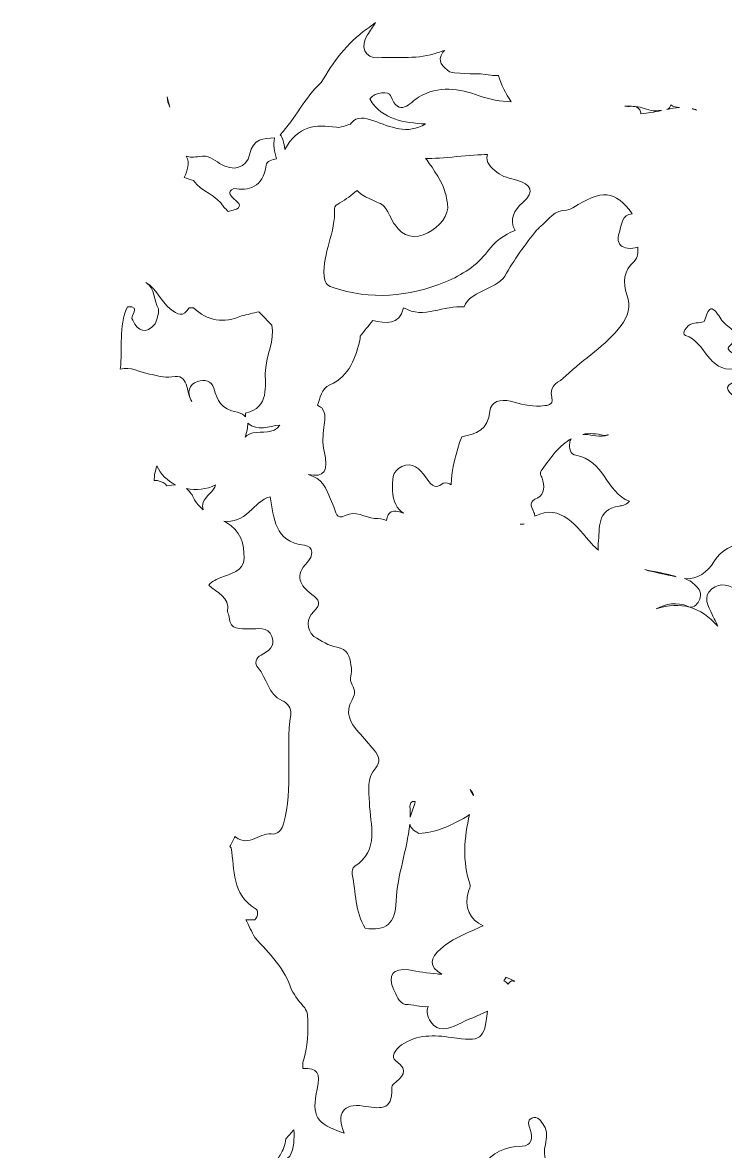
# Model space of a CAD drawing. Extents: x 0 to 4432, y -1000 to 0.
# Drawn here: x 2788.2 to 3011.6, y -781 to -422.2 of the extents above; entities that cross this region are included whole.
import ezdxf

# ---------------------------------------------------------------- set-up
doc = ezdxf.new("R2010")
doc.units = 0
doc.header["$MEASUREMENT"] = 0
doc.layers.add('Layer 1', color=7, linetype='Continuous')

msp = doc.modelspace()

# ---------------------------------------------------------------- linework, layer by layer
at = {"layer": 'Layer 1', "lineweight": 0}
for points, knots in [([(2900.43, -422.25), (2899.57, -423.55), (2898.75, -424.88), (2897.87, -426.16), (2895.38, -429.77), (2897.08, -433.67), (2901.19, -433.44), (2907.55, -433.08), (2914.06, -434.04), (2920.27, -431.8), (2920.97, -431.55), (2921.68, -431.29), (2922.39, -431.08), (2922.2, -431.24), (2922, -431.4), (2921.83, -431.61), (2919.79, -434.61), (2921.76, -436.27), (2923.95, -437.85), (2928.24, -438.98), (2932.71, -438.06), (2937.03, -438.97), (2937.82, -439.12), (2938.65, -439.11), (2939.5, -439.04), (2940.43, -442.01), (2941.73, -444.82), (2943.54, -447.4), (2940.09, -447.4), (2936.77, -446.69), (2933.39, -445.51), (2927.02, -443.29), (2920.52, -442.07), (2914.03, -445.99), (2911.39, -447.59), (2907.96, -452.76), (2905.18, -445.39), (2904.68, -444.07), (2900.5, -444.13), (2898.57, -446.52), (2902.69, -453.34), (2909.44, -454.01), (2916.28, -454.47), (2916.28, -454.47), (2916.28, -454.47), (2916.28, -454.47), (2916.28, -454.47), (2916.28, -454.47), (2916.28, -454.47), (2910.59, -458.02), (2905.08, -455.31), (2899.84, -453.49), (2896.89, -452.47), (2894.74, -451.8), (2892.54, -454.33), (2892.52, -454.4), (2892.51, -454.46), (2892.5, -454.53), (2890.98, -454.91), (2889.39, -455.72), (2887.96, -455.51), (2881.51, -454.55), (2875.65, -454.92), (2871.64, -462.57), (2871.19, -460.31), (2871.04, -458.73), (2870.13, -457.89), (2874.93, -452.75), (2877.88, -446.13), (2883.11, -441.33), (2887, -434.81), (2891.2, -428.77), (2897.72, -424.24), (2898.62, -423.62), (2899.53, -422.95), (2900.43, -422.25)], [0, 0, 0, 0, 1, 1, 1, 2, 2, 2, 3, 3, 3, 4, 4, 4, 5, 5, 5, 6, 6, 6, 7, 7, 7, 8, 8, 8, 9, 9, 9, 10, 10, 10, 11, 11, 11, 12, 12, 12, 13, 13, 13, 14, 14, 14, 15, 15, 15, 16, 16, 16, 17, 17, 17, 18, 18, 18, 19, 19, 19, 20, 20, 20, 21, 21, 21, 22, 22, 22, 23, 23, 23, 24, 24, 24, 25, 25, 25, 25]), ([(2834.16, -445.9), (2834.49, -446.96), (2834.79, -448.02), (2835.05, -449.09), (2834.55, -448.04), (2834.25, -446.97), (2834.16, -445.9)], [0, 0, 0, 0, 1, 1, 1, 2, 2, 2, 2]), ([(2979.94, -448.86), (2979.82, -448.85), (2979.72, -448.84), (2979.62, -448.84), (2981.01, -448.85), (2982.41, -448.76), (2983.79, -448.98), (2985.71, -449.28), (2987.39, -450.39), (2989.51, -450.27), (2990.13, -450.24), (2990.75, -450.22), (2991.34, -450.17), (2990.16, -450.42), (2989, -450.68), (2987.87, -450.86), (2987.09, -450.99), (2985.94, -451.03), (2984.75, -451.22), (2984.78, -450.84), (2984.68, -450.43), (2984.39, -450), (2983.29, -448.36), (2981.49, -449.01), (2979.94, -448.86)], [0, 0, 0, 0, 1, 1, 1, 2, 2, 2, 3, 3, 3, 4, 4, 4, 5, 5, 5, 6, 6, 6, 7, 7, 7, 8, 8, 8, 8]), ([(2994.28, -448.44), (2995.15, -448.95), (2996.09, -449.17), (2997.06, -449.27), (2995.71, -449.34), (2994.37, -449.56), (2993.04, -449.83), (2993.65, -449.58), (2994.1, -449.16), (2994.28, -448.44)], [0, 0, 0, 0, 1, 1, 1, 2, 2, 2, 3, 3, 3, 3]), ([(3002.46, -450.07), (3001.98, -449.88), (3001.5, -449.74), (3001.01, -449.62), (3001.51, -449.72), (3002, -449.86), (3002.46, -450.07)], [0, 0, 0, 0, 1, 1, 1, 2, 2, 2, 2]), ([(2840.19, -464.72), (2841.33, -465.08), (2842.74, -465.13), (2844.48, -464.78), (2847.13, -464.26), (2848.98, -465.82), (2850.85, -467), (2855.26, -469.78), (2859.43, -468.48), (2860.39, -464.25), (2861.6, -458.9), (2864.87, -459.12), (2868.35, -458.92), (2867.73, -461.11), (2868.37, -463.31), (2868.92, -465.52), (2868.92, -465.52), (2868.92, -465.52), (2868.92, -465.52), (2867.58, -465.87), (2865.81, -466.23), (2865.63, -467.61), (2864.7, -474.79), (2859.92, -475.79), (2855.4, -474.93), (2850.15, -477.35), (2863.01, -480.42), (2853.62, -482.25), (2853.62, -482.25), (2853.62, -482.25), (2853.62, -482.25), (2853.62, -482.25), (2853.62, -482.25), (2853.62, -482.25), (2853.14, -481.82), (2852.66, -481.39), (2852.17, -480.95), (2850.03, -476.93), (2845.02, -476.15), (2842.57, -472.47), (2841.59, -472.15), (2840.61, -471.82), (2839.63, -471.5), (2840.52, -469.2), (2841.6, -466.9), (2840.19, -464.72)], [0, 0, 0, 0, 1, 1, 1, 2, 2, 2, 3, 3, 3, 4, 4, 4, 5, 5, 5, 6, 6, 6, 7, 7, 7, 8, 8, 8, 9, 9, 9, 10, 10, 10, 11, 11, 11, 12, 12, 12, 13, 13, 13, 14, 14, 14, 15, 15, 15, 15]), ([(2944.75, -488.37), (2941.26, -489.7), (2938.37, -491.81), (2936, -494.99), (2932.63, -499.5), (2927.94, -502.5), (2922.71, -504.63), (2910.89, -509.43), (2898.92, -510.56), (2886.66, -506.35), (2884.81, -505.72), (2884.21, -504.77), (2884.07, -502.89), (2883.51, -495.47), (2887.82, -488.81), (2887.36, -481.42), (2887.3, -480.39), (2888.24, -480.08), (2889.08, -479.58), (2891.02, -478.43), (2892.8, -477.04), (2894.53, -475.6), (2895.95, -477.53), (2900.67, -478.98), (2902.76, -480.3), (2904.06, -481.12), (2905.7, -485.71), (2906.66, -486.58), (2908.98, -490.27), (2913.02, -491.26), (2917.04, -489.09), (2920.59, -487.17), (2924.01, -483.52), (2923.32, -479.79), (2922.66, -476.18), (2923.18, -478.37), (2921.93, -474.32), (2921.49, -472.89), (2917.23, -466.29), (2916.32, -465.47), (2920.97, -465.56), (2931.39, -464.17), (2936.04, -464.21), (2935.14, -466.73), (2937.14, -468.25), (2939, -469.82), (2940.84, -471.38), (2943.17, -471.65), (2945.34, -472.34), (2949.74, -473.73), (2951.27, -475.8), (2947.2, -479.42), (2944.44, -481.87), (2942.91, -484.7), (2944.75, -488.37)], [0, 0, 0, 0, 1, 1, 1, 2, 2, 2, 3, 3, 3, 4, 4, 4, 5, 5, 5, 6, 6, 6, 7, 7, 7, 8, 8, 8, 9, 9, 9, 10, 10, 10, 11, 11, 11, 12, 12, 12, 13, 13, 13, 14, 14, 14, 15, 15, 15, 16, 16, 16, 17, 17, 17, 18, 18, 18, 18]), ([(2980.33, -508.83), (2981.62, -512.41), (2980.71, -515.64), (2978.48, -518.57), (2973.63, -524.96), (2966.61, -529.03), (2960.94, -534.57), (2958.71, -536.75), (2955.49, -537.16), (2956.47, -541.41), (2957.13, -544.29), (2954.54, -543.87), (2952.82, -544.13), (2949.56, -544.3), (2946.45, -543.41), (2943.34, -542.62), (2940.19, -541.83), (2937.03, -542.63), (2936.79, -545.71), (2936.32, -551.74), (2932.44, -552.98), (2927.81, -553.88), (2925.95, -558.85), (2924.75, -563.95), (2924.42, -569.21), (2923.79, -568.7), (2923, -568.43), (2921.91, -568.66), (2918.8, -571.18), (2917.84, -568.6), (2916.29, -566.58), (2914.48, -564.21), (2912.28, -561.71), (2908.78, -563.33), (2905.51, -564.85), (2905.76, -567.73), (2905.86, -570.94), (2905.97, -574.55), (2907.26, -576.82), (2909.3, -578.15), (2905.69, -576.95), (2904.31, -577.5), (2903.89, -580.52), (2902.75, -579.89), (2901.43, -579.89), (2900.11, -579.85), (2896.99, -579.56), (2894.17, -577.18), (2890.73, -578.96), (2888, -580.37), (2887.78, -577.7), (2887.15, -576.14), (2884.22, -568.94), (2883.59, -567.39), (2879.04, -565.9), (2884.15, -566.99), (2885.64, -564.71), (2884.06, -558.48), (2883.41, -555.9), (2883.8, -553.44), (2883.95, -550.92), (2884.26, -548.79), (2884.86, -546.62), (2883.34, -544.66), (2882.85, -544.34), (2882.39, -544.09), (2881.94, -543.88), (2882.94, -541.56), (2882.95, -538.71), (2885.93, -537.39), (2892.26, -534.59), (2894.05, -528.64), (2895.58, -522.61), (2895.57, -522.38), (2895.56, -522.16), (2895.56, -521.93), (2896.88, -520.26), (2898.21, -518.59), (2899.53, -516.92), (2899.53, -516.92), (2899.53, -516.92), (2899.53, -516.92), (2899.53, -516.92), (2899.53, -516.92), (2899.53, -516.92), (2903.71, -517.79), (2907.88, -518.63), (2909.35, -512.92), (2909.36, -512.91), (2909.36, -512.9), (2909.36, -512.89), (2909.36, -512.89), (2909.36, -512.89), (2909.36, -512.89), (2909.36, -512.89), (2909.36, -512.89), (2909.36, -512.89), (2909.36, -512.89), (2909.34, -512.86), (2909.34, -512.86), (2909.34, -512.86), (2909.34, -512.86), (2909.34, -512.86), (2915.81, -516.74), (2922.18, -511.84), (2928.62, -512.63), (2929.5, -509.91), (2931.89, -508.95), (2934.12, -507.71), (2936.73, -506.25), (2940.22, -505.12), (2941.52, -502.83), (2944.5, -497.59), (2947.94, -492.74), (2951.7, -488.16), (2952.08, -487.77), (2952.46, -487.4), (2952.86, -487.06), (2955.4, -484.93), (2957.3, -481.69), (2961.26, -481.83), (2961.91, -481.63), (2962.56, -481.43), (2963.18, -481.14), (2972.52, -475.16), (2976.39, -475.46), (2982.04, -483.04), (2978.65, -483.24), (2978.67, -486.37), (2977.92, -488.83), (2977.38, -490.32), (2977.18, -491.77), (2978.37, -493.07), (2978.99, -493.56), (2979.68, -493.85), (2980.46, -493.94), (2981.65, -494.1), (2982.76, -494.01), (2983.75, -493.58), (2983.77, -495.19), (2984.02, -496.87), (2982.49, -498.25), (2979.35, -501.08), (2978.9, -504.84), (2980.33, -508.83)], [0, 0, 0, 0, 1, 1, 1, 2, 2, 2, 3, 3, 3, 4, 4, 4, 5, 5, 5, 6, 6, 6, 7, 7, 7, 8, 8, 8, 9, 9, 9, 10, 10, 10, 11, 11, 11, 12, 12, 12, 13, 13, 13, 14, 14, 14, 15, 15, 15, 16, 16, 16, 17, 17, 17, 18, 18, 18, 19, 19, 19, 20, 20, 20, 21, 21, 21, 22, 22, 22, 23, 23, 23, 24, 24, 24, 25, 25, 25, 26, 26, 26, 27, 27, 27, 28, 28, 28, 29, 29, 29, 30, 30, 30, 31, 31, 31, 32, 32, 32, 33, 33, 33, 34, 34, 34, 35, 35, 35, 36, 36, 36, 37, 37, 37, 38, 38, 38, 39, 39, 39, 40, 40, 40, 41, 41, 41, 42, 42, 42, 43, 43, 43, 44, 44, 44, 45, 45, 45, 46, 46, 46, 47, 47, 47, 48, 48, 48, 48]), ([(2835.72, -534.8), (2832.97, -535.3), (2830.96, -534.32), (2828.58, -533.95), (2825.51, -533.48), (2822.51, -531.46), (2819.28, -532.39), (2820.09, -525.79), (2818.67, -518.92), (2821.57, -512.57), (2821.57, -512.57), (2821.57, -512.57), (2821.58, -512.57), (2826.43, -512.32), (2821.75, -515.78), (2823.24, -516.83), (2825.06, -520.51), (2827.36, -521.36), (2830.36, -518.04), (2830.93, -516.47), (2831.55, -514.92), (2831.47, -513.21), (2829.71, -510.6), (2830.58, -506.78), (2827.44, -504.86), (2830.89, -506.82), (2832.15, -510.75), (2835.12, -513.21), (2837.45, -515.13), (2839.32, -516.08), (2841.18, -512.87), (2841.18, -512.87), (2841.84, -512.87), (2841.84, -512.87), (2841.84, -512.87), (2842.51, -512.87), (2842.51, -512.87), (2847.03, -517.17), (2852.15, -517.96), (2857.83, -515.5), (2859.66, -515.05), (2861.49, -514.59), (2863.33, -514.14), (2863.33, -514.14), (2863.33, -514.14), (2863.33, -514.14), (2864.7, -515.56), (2866.08, -516.98), (2867.46, -518.4), (2867.46, -518.4), (2867.46, -518.4), (2867.46, -518.4), (2868.46, -523.41), (2865.68, -527.88), (2865.41, -532.82), (2865.14, -537.66), (2866.92, -544.54), (2859.13, -546.39), (2859.03, -546.41), (2859.06, -546.95), (2859.1, -547.57), (2858.59, -546.9), (2857.77, -546.39), (2856.5, -546.12), (2851.07, -544.99), (2850.26, -542.43), (2849.05, -538.45), (2848.37, -536.23), (2846.06, -535.51), (2843.85, -536.32), (2840.94, -537.39), (2840.38, -539.54), (2842.06, -542.73), (2839.93, -539.58), (2841.36, -533.77), (2835.72, -534.8)], [0, 0, 0, 0, 1, 1, 1, 2, 2, 2, 3, 3, 3, 4, 4, 4, 5, 5, 5, 6, 6, 6, 7, 7, 7, 8, 8, 8, 9, 9, 9, 10, 10, 10, 11, 11, 11, 12, 12, 12, 13, 13, 13, 14, 14, 14, 15, 15, 15, 16, 16, 16, 17, 17, 17, 18, 18, 18, 19, 19, 19, 20, 20, 20, 21, 21, 21, 22, 22, 22, 23, 23, 23, 24, 24, 24, 25, 25, 25, 25]), ([(3048.11, -631.25), (3044.64, -628.6), (3040.88, -626.35), (3036.42, -625.87), (3036.5, -625.58), (3036.52, -625.27), (3036.46, -624.94), (3036.27, -624.51), (3036.08, -624.03), (3035.7, -623.81), (3032.24, -621.87), (3027.86, -620.73), (3031.86, -615.05), (3033.47, -612.76), (3031.16, -610.08), (3028.55, -609.22), (3023.89, -607.68), (3019.95, -604.91), (3015.69, -602.67), (3013.1, -601.3), (3010.09, -599.89), (3007.31, -602.26), (3004.24, -604.88), (3006.26, -607.68), (3007.4, -610.4), (3007.93, -611.67), (3008.76, -612.79), (3009.17, -614.12), (3003.78, -607.92), (2997.37, -606.05), (2989.66, -608.58), (2992.73, -607.06), (2995.96, -606.2), (2999.84, -607.87), (3001.18, -608.45), (3002.51, -607.44), (3003.21, -606.14), (3004.03, -604.58), (3003.83, -602.97), (3002.68, -601.68), (3001.56, -600.42), (3000.21, -599.49), (2998.62, -598.99), (3002.73, -599.36), (3006.02, -596.82), (3007.96, -593.66), (3010.47, -589.57), (3013.78, -588.55), (3017.61, -587.13), (3019.94, -586.27), (3022.06, -586.42), (3024.33, -586.5), (3026.69, -586.59), (3028.4, -585.52), (3028.94, -583.19), (3029.19, -582.1), (3029.07, -581.21), (3028.66, -580.5), (3029.91, -581.21), (3031.14, -581.98), (3032.31, -582.87), (3034.66, -584.66), (3038.2, -585.52), (3041.43, -583.72), (3042.51, -581.66), (3044.57, -581.27), (3046.54, -580.61), (3049.06, -579.78), (3050.16, -577.74), (3047.84, -576.06), (3043.7, -573.06), (3040.62, -567.97), (3034.48, -568.43), (3033.46, -570.46), (3032.27, -571.19), (3030.97, -571.21), (3032.22, -571.13), (3033.43, -570.39), (3034.47, -568.43), (3033.64, -566.2), (3033.38, -563.75), (3031.18, -561.99), (3034.45, -560.91), (3036.89, -561.86), (3039.36, -561.98), (3043.9, -562.2), (3045.41, -566.65), (3048.87, -567.87), (3057.96, -571.07), (3066.58, -567.52), (3075.38, -565.7), (3070.36, -564.27), (3065.35, -563.6), (3061.1, -560.56), (3060.02, -559.8), (3058.04, -559.73), (3058.21, -558.04), (3058.41, -555.92), (3060.49, -556.18), (3062.02, -555.9), (3065.12, -555.32), (3068.43, -555.44), (3071.89, -552.63), (3066.75, -551.96), (3064.81, -546.43), (3060.26, -546.54), (3049.87, -546.78), (3039.68, -544.53), (3029.34, -544.7), (3023.99, -544.79), (3018.67, -545.3), (3014.33, -541.11), (3012.25, -539.12), (3010.9, -537.53), (3014.96, -536.49), (3016.41, -536.11), (3018.75, -536.39), (3018.46, -534.13), (3018.2, -532.15), (3015.85, -532.09), (3014.43, -532.29), (3006.09, -533.48), (3005.38, -523.59), (2998.95, -521.7), (2997.49, -521.27), (2999.16, -518.48), (3001.22, -517.91), (3002.52, -517.55), (3004.89, -517.61), (3005.03, -517.06), (3006.74, -510.02), (3008.74, -514.44), (3010.5, -516.89), (3012.28, -519.36), (3017.8, -520.91), (3012.66, -525.37), (3011.92, -526), (3013.6, -527.24), (3014.61, -527.77), (3018.05, -529.58), (3021.78, -530.19), (3025.33, -528.64), (3027.82, -527.55), (3029.67, -527.82), (3031.27, -529.02), (3031.22, -529.97), (3031.17, -530.91), (3031.33, -531.86), (3033.7, -534.92), (3036.71, -536.93), (3040.62, -537.47), (3041.78, -537.54), (3043.36, -538.23), (3044.01, -537.71), (3050.68, -532.34), (3057.92, -535.65), (3065.01, -535.96), (3068.21, -536.1), (3071.44, -535.89), (3074.68, -536.05), (3079.29, -536.28), (3081.8, -538.31), (3081.82, -543.05), (3086.24, -547.45), (3090.99, -551.36), (3097.69, -553.51), (3093.44, -554.7), (3089.96, -555.06), (3086.6, -555.86), (3083.23, -556.67), (3080.79, -558.99), (3080.63, -562.65), (3080.49, -565.78), (3082.43, -567.61), (3085.46, -568.56), (3091.33, -570.39), (3097.02, -572.82), (3103.04, -574.1), (3101.88, -573.96), (3100.73, -573.94), (3099.62, -574.32), (3095.94, -575.54), (3092.29, -574.94), (3088.7, -575.52), (3085.65, -576.01), (3081.67, -576.22), (3081.4, -580.53), (3081.06, -586), (3091.27, -586.9), (3087.66, -594.26), (3087.24, -595.11), (3089.41, -596.12), (3090.72, -596.64), (3091.58, -596.98), (3090.52, -596.54), (3091.39, -596.84), (3095.48, -598.21), (3097.78, -600.75), (3098.32, -604.48), (3095.76, -603.25), (3092.94, -602.82), (3090.21, -602.12), (3086.38, -601.14), (3083.6, -602.62), (3082.66, -606.24), (3081.69, -610.03), (3078.92, -613.52), (3081.58, -618.1), (3083.08, -620.69), (3082.69, -625.58), (3079.02, -626.15), (3074.12, -626.92), (3072.2, -629.87), (3069.7, -633.25), (3066.82, -637.14), (3062.43, -638.03), (3057.82, -636.48), (3054.31, -635.29), (3051.11, -633.53), (3048.11, -631.25)], [0, 0, 0, 0, 1, 1, 1, 2, 2, 2, 3, 3, 3, 4, 4, 4, 5, 5, 5, 6, 6, 6, 7, 7, 7, 8, 8, 8, 9, 9, 9, 10, 10, 10, 11, 11, 11, 12, 12, 12, 13, 13, 13, 14, 14, 14, 15, 15, 15, 16, 16, 16, 17, 17, 17, 18, 18, 18, 19, 19, 19, 20, 20, 20, 21, 21, 21, 22, 22, 22, 23, 23, 23, 24, 24, 24, 25, 25, 25, 26, 26, 26, 27, 27, 27, 28, 28, 28, 29, 29, 29, 30, 30, 30, 31, 31, 31, 32, 32, 32, 33, 33, 33, 34, 34, 34, 35, 35, 35, 36, 36, 36, 37, 37, 37, 38, 38, 38, 39, 39, 39, 40, 40, 40, 41, 41, 41, 42, 42, 42, 43, 43, 43, 44, 44, 44, 45, 45, 45, 46, 46, 46, 47, 47, 47, 48, 48, 48, 49, 49, 49, 50, 50, 50, 51, 51, 51, 52, 52, 52, 53, 53, 53, 54, 54, 54, 55, 55, 55, 56, 56, 56, 57, 57, 57, 58, 58, 58, 59, 59, 59, 60, 60, 60, 61, 61, 61, 62, 62, 62, 63, 63, 63, 64, 64, 64, 65, 65, 65, 66, 66, 66, 67, 67, 67, 68, 68, 68, 69, 69, 69, 70, 70, 70, 71, 71, 71, 72, 72, 72, 73, 73, 73, 73]), ([(2869.95, -550.19), (2867.94, -553.13), (2864.44, -552.2), (2861.45, -552.6), (2860.46, -552.81), (2859.69, -553.35), (2858.98, -553.97), (2859.48, -552.44), (2859.87, -550.89), (2859.79, -549.56), (2862.92, -552.32), (2866.52, -550.44), (2869.95, -550.19)], [0, 0, 0, 0, 1, 1, 1, 2, 2, 2, 3, 3, 3, 4, 4, 4, 4]), ([(2971.32, -589.94), (2970.56, -589.32), (2969.81, -588.62), (2969.09, -587.82), (2964.68, -582.98), (2959.37, -574.71), (2951.09, -579.17), (2951.06, -578.82), (2950.97, -578.43), (2950.77, -577.98), (2949.62, -575.33), (2949.18, -574.7), (2952.01, -573.27), (2954.19, -572.17), (2954.21, -569.41), (2953.37, -567.02), (2953.05, -566.11), (2952.34, -565.69), (2953.38, -564.26), (2956.18, -560.39), (2958.94, -556.59), (2962.63, -554.51), (2962.4, -554.85), (2962.23, -555.26), (2962.13, -555.79), (2961.8, -557.56), (2962.42, -559.53), (2964.08, -559.78), (2973.12, -561.17), (2973.58, -571.54), (2981.16, -574.41), (2979.72, -575.76), (2978.75, -575.8), (2977.86, -575.93), (2970.45, -576.97), (2971.83, -583.09), (2971.23, -587.8), (2971.12, -588.65), (2971.16, -589.35), (2971.32, -589.94)], [0, 0, 0, 0, 1, 1, 1, 2, 2, 2, 3, 3, 3, 4, 4, 4, 5, 5, 5, 6, 6, 6, 7, 7, 7, 8, 8, 8, 9, 9, 9, 10, 10, 10, 11, 11, 11, 12, 12, 12, 13, 13, 13, 13]), ([(2966.31, -553.14), (2968.3, -552.74), (2970.53, -552.81), (2973.12, -553.51), (2973.73, -553.67), (2973.96, -553.09), (2974.46, -553.25), (2971.72, -554.51), (2969.05, -553.05), (2966.35, -553.14), (2966.34, -553.14), (2966.32, -553.14), (2966.31, -553.14)], [0, 0, 0, 0, 1, 1, 1, 2, 2, 2, 3, 3, 3, 4, 4, 4, 4]), ([(2836.86, -569.17), (2836, -569.14), (2835.08, -569.26), (2834.11, -569.54), (2833.62, -568.51), (2832.29, -568.24), (2831.12, -567.83), (2830.76, -567.81), (2830.39, -567.81), (2830.02, -567.83), (2830.11, -566.21), (2830.42, -564.66), (2830.87, -563.15), (2832.14, -565.85), (2834.3, -567.89), (2836.86, -569.17)], [0, 0, 0, 0, 1, 1, 1, 2, 2, 2, 3, 3, 3, 4, 4, 4, 5, 5, 5, 5]), ([(2845.67, -577.07), (2844.43, -576.11), (2843.35, -574.92), (2842.6, -573.32), (2841.98, -572.01), (2841.19, -571.04), (2840.29, -570.35), (2843.39, -571.02), (2846.71, -570.68), (2849.58, -569.14), (2849.31, -570.12), (2848.72, -571.02), (2847.74, -571.97), (2845.65, -573.99), (2844.99, -575.64), (2845.67, -577.07)], [0, 0, 0, 0, 1, 1, 1, 2, 2, 2, 3, 3, 3, 4, 4, 4, 5, 5, 5, 5]), ([(2906.85, -752.24), (2911.52, -755.59), (2908.65, -757.43), (2906.13, -759.67), (2905.8, -759.96), (2905.57, -760.49), (2905.59, -760.92), (2906.03, -768.46), (2901.38, -767.35), (2896.46, -766.61), (2890.09, -765.65), (2887.9, -768.97), (2890.4, -775.24), (2881.45, -772.18), (2880.07, -769.9), (2881.85, -761.2), (2882.91, -756.02), (2882.07, -754.52), (2877.32, -754.64), (2877.32, -754.03), (2877.33, -753.42), (2877.34, -752.81), (2878.85, -747.87), (2879.18, -742.77), (2878.77, -737.56), (2878.62, -736.77), (2878.35, -736.05), (2877.91, -735.38), (2876.26, -733.64), (2874.92, -731.7), (2873.69, -729.69), (2871.71, -723.12), (2866.75, -718.13), (2862.01, -713.02), (2862.01, -713.02), (2862.01, -713.02), (2862.01, -713.02), (2861.08, -711.17), (2860.15, -709.32), (2859.22, -707.47), (2860.15, -707.48), (2861.08, -707.48), (2862, -707.48), (2863.16, -706.31), (2863.3, -704.49), (2862.21, -703.83), (2854.73, -699.28), (2855.62, -691.57), (2854.58, -684.57), (2854.44, -684.41), (2854.29, -684.29), (2854.14, -684.16), (2854.7, -683.07), (2855.26, -681.99), (2855.81, -680.9), (2855.87, -680.97), (2855.92, -681.04), (2855.99, -681.11), (2860.29, -684.65), (2863.9, -679.19), (2868.01, -680.17), (2869.83, -679.83), (2870.68, -678.58), (2871.14, -676.91), (2874.31, -665.48), (2871.79, -653.66), (2873.47, -642.12), (2873.75, -640.18), (2872.5, -638.57), (2870.67, -637.73), (2866.2, -635.68), (2865.96, -630.57), (2863.08, -627.35), (2861.85, -625.97), (2862.32, -624.18), (2864.05, -623.27), (2866.47, -621.99), (2868.6, -620.5), (2867.49, -617.42), (2866.22, -613.94), (2862.85, -615.07), (2860.34, -614.94), (2857.38, -614.78), (2854.24, -615.63), (2853.9, -611.2), (2853.74, -610.59), (2853.58, -609.98), (2853.36, -609.38), (2854.15, -604.84), (2849.96, -603.48), (2847.42, -601.02), (2848.69, -599.64), (2849.98, -599.2), (2851.22, -598.66), (2854.31, -597.34), (2858.54, -596.75), (2858.62, -592.52), (2858.71, -587.96), (2857.68, -583.79), (2852.79, -581.04), (2852.59, -580.93), (2852.39, -580.82), (2852.19, -580.72), (2855.22, -581.14), (2857.93, -579.97), (2860.3, -577.71), (2862.32, -575.79), (2864.2, -573.79), (2866.89, -572.95), (2868.25, -579.7), (2868.09, -587.23), (2877.82, -588.39), (2880.95, -588.76), (2880.56, -591.95), (2878.75, -593.77), (2874.54, -598.01), (2876.38, -601.18), (2880.2, -604.02), (2882.55, -605.75), (2883.19, -607.07), (2880.8, -609.44), (2878.38, -611.85), (2878.29, -614.77), (2880.83, -617.42), (2883.21, -618.68), (2885.43, -620.4), (2888.12, -620.81), (2891.57, -621.34), (2892.33, -623.66), (2892.59, -626.52), (2893.28, -628.35), (2892.1, -630.2), (2892.64, -632.03), (2893.78, -633.8), (2894.17, -635.52), (2892.97, -637.53), (2890.6, -641.49), (2892.31, -644.81), (2895.04, -647.74), (2896.77, -649.6), (2898.33, -651.6), (2900, -653.51), (2901.55, -655.28), (2902.08, -657.33), (2900.47, -659.15), (2897.46, -662.52), (2898.31, -666.27), (2898.46, -670.23), (2898.73, -677.27), (2901.78, -685.15), (2893.82, -690.4), (2893.07, -690.9), (2892.82, -691.98), (2893.01, -692.93), (2894.15, -698.72), (2893.9, -704.84), (2897.11, -710.13), (2903.72, -711.01), (2906.67, -708.83), (2906.97, -701.44), (2907.31, -693.11), (2910.53, -685.23), (2911.27, -676.98), (2911.51, -678.07), (2912.33, -679.08), (2914.22, -679.95), (2919.45, -679.86), (2923.94, -677.58), (2928.41, -675.23), (2929.13, -674.85), (2929.73, -674.4), (2930.25, -673.9), (2928.71, -681.33), (2927.84, -688.77), (2930.53, -696.37), (2930.72, -696.93), (2930.11, -697.65), (2929.94, -698.31), (2928.56, -703.53), (2930.3, -707.41), (2934.64, -709.29), (2930.03, -711.51), (2925.08, -713.12), (2921.16, -716.61), (2917.78, -719.6), (2917.23, -722.4), (2921.49, -724.65), (2921.03, -724.7), (2920.51, -724.66), (2920.01, -724.63), (2916.96, -724.44), (2913.97, -723.82), (2910.96, -723.37), (2905.93, -722.63), (2904.05, -725.13), (2906.25, -729.63), (2907.1, -731.37), (2907.53, -733.64), (2909.85, -734.32), (2912.27, -734.29), (2914.72, -735.18), (2917.13, -735.02), (2916.6, -736.49), (2916.78, -738.1), (2917.97, -739.83), (2920.31, -743.23), (2923.41, -742.26), (2926.59, -740.69), (2929.69, -739.16), (2932.92, -737.89), (2936.05, -736.42), (2934.93, -745.64), (2934.13, -746.21), (2924.54, -744.82), (2919.02, -744.02), (2913.63, -743.8), (2908.65, -747.21), (2906.56, -748.64), (2905.22, -751.08), (2906.85, -752.24)], [0, 0, 0, 0, 1, 1, 1, 2, 2, 2, 3, 3, 3, 4, 4, 4, 5, 5, 5, 6, 6, 6, 7, 7, 7, 8, 8, 8, 9, 9, 9, 10, 10, 10, 11, 11, 11, 12, 12, 12, 13, 13, 13, 14, 14, 14, 15, 15, 15, 16, 16, 16, 17, 17, 17, 18, 18, 18, 19, 19, 19, 20, 20, 20, 21, 21, 21, 22, 22, 22, 23, 23, 23, 24, 24, 24, 25, 25, 25, 26, 26, 26, 27, 27, 27, 28, 28, 28, 29, 29, 29, 30, 30, 30, 31, 31, 31, 32, 32, 32, 33, 33, 33, 34, 34, 34, 35, 35, 35, 36, 36, 36, 37, 37, 37, 38, 38, 38, 39, 39, 39, 40, 40, 40, 41, 41, 41, 42, 42, 42, 43, 43, 43, 44, 44, 44, 45, 45, 45, 46, 46, 46, 47, 47, 47, 48, 48, 48, 49, 49, 49, 50, 50, 50, 51, 51, 51, 52, 52, 52, 53, 53, 53, 54, 54, 54, 55, 55, 55, 56, 56, 56, 57, 57, 57, 58, 58, 58, 59, 59, 59, 60, 60, 60, 61, 61, 61, 62, 62, 62, 63, 63, 63, 64, 64, 64, 65, 65, 65, 66, 66, 66, 67, 67, 67, 68, 68, 68, 69, 69, 69, 70, 70, 70, 71, 71, 71, 72, 72, 72, 73, 73, 73, 73]), ([(2947.69, -581.6), (2947.43, -581.82), (2946.8, -581.64), (2946.34, -581.64), (2946.78, -581.65), (2947.24, -581.63), (2947.69, -581.6)], [0, 0, 0, 0, 1, 1, 1, 2, 2, 2, 2]), ([(2995.5, -598.19), (2995.65, -598.26), (2995.8, -598.3), (2995.95, -598.36), (2992.62, -597.63), (2989.24, -597.07), (2986, -596.12), (2989.18, -596.78), (2992.37, -597.33), (2995.5, -598.19)], [0, 0, 0, 0, 1, 1, 1, 2, 2, 2, 3, 3, 3, 3]), ([(2930.48, -666.02), (2931.01, -666.62), (2931.51, -667.22), (2931.52, -667.94), (2931.4, -667.7), (2931.29, -667.46), (2931.13, -667.23), (2930.77, -666.71), (2930.58, -666.32), (2930.48, -666.02)], [0, 0, 0, 0, 1, 1, 1, 2, 2, 2, 3, 3, 3, 3]), ([(2911.33, -671.35), (2911.29, -670.77), (2911.64, -669.55), (2913.01, -669.84), (2912.82, -671.45), (2911.84, -673.16), (2911.4, -674.8), (2911.43, -673.66), (2911.42, -672.51), (2911.33, -671.35)], [0, 0, 0, 0, 1, 1, 1, 2, 2, 2, 3, 3, 3, 3]), ([(3150.9, -707.64), (3148.02, -707.29), (3147.48, -709.64), (3147.55, -711.83), (3147.63, -714.03), (3146.84, -716.14), (3146.61, -717.98), (3145.97, -722.94), (3144.08, -728.29), (3146.43, -733.29), (3148.78, -738.29), (3147.9, -743.65), (3144.63, -746.75), (3135.01, -755.89), (3136.87, -767.75), (3137.83, -778.2), (3138.39, -784.19), (3130.69, -789.37), (3136.95, -795.01), (3136.22, -795.49), (3135.54, -796.12), (3134.73, -796.4), (3133.21, -796.94), (3131.28, -797.13), (3131.47, -799.3), (3131.68, -801.68), (3133.61, -802.62), (3135.59, -803.51), (3137.47, -804.36), (3140.39, -802.36), (3141.46, -805.52), (3141.11, -805.99), (3140.91, -806.5), (3140.54, -806.69), (3135.99, -809.04), (3130.38, -810.04), (3132.65, -817.97), (3133.23, -820), (3129.23, -826.61), (3125.47, -825.5), (3118.52, -823.45), (3111.53, -827.72), (3104.93, -824.19), (3103.82, -823.59), (3101.92, -823.12), (3101.61, -825.18), (3101.38, -826.76), (3102.9, -827.59), (3104.27, -827.9), (3108.77, -828.91), (3113.22, -830.03), (3117.92, -830.26), (3123.25, -830.51), (3128.84, -830.66), (3133.46, -834.69), (3130.08, -837.4), (3125.24, -831.77), (3124.06, -835.87), (3123.07, -839.31), (3129.17, -839.67), (3131.09, -842.51), (3131.35, -842.9), (3131.59, -843.3), (3131.83, -843.69), (3130.31, -844.97), (3128.47, -844.22), (3126.79, -844.44), (3124.57, -844.73), (3123.52, -845.63), (3124.89, -847.88), (3125.34, -847.89), (3125.8, -847.9), (3126.25, -847.91), (3128.14, -849.39), (3131.79, -850.43), (3127.64, -853.44), (3125.28, -853.71), (3122.11, -849.99), (3120.69, -854.85), (3122.49, -856.51), (3121.22, -859.56), (3123.3, -861), (3128.33, -864.49), (3126.97, -869.21), (3126.41, -873.77), (3125.85, -874.38), (3125.19, -875.02), (3124.43, -875.69), (3123.67, -875.69), (3122.9, -875.69), (3122.14, -875.68), (3117.82, -873.44), (3118.39, -877.51), (3117.29, -879.43), (3116.51, -886.23), (3117.18, -892.65), (3122.09, -897.97), (3126.79, -904.91), (3121.95, -911.85), (3122.11, -918.79), (3118.86, -919.28), (3116.14, -918.14), (3113.76, -916.02), (3112.37, -916.02), (3110.98, -916.02), (3109.59, -916.02), (3105.02, -913.79), (3103.16, -911.26), (3108, -907.15), (3109.35, -906.01), (3110.26, -904.31), (3112.02, -903.51), (3113.88, -902.65), (3114.39, -901.2), (3113.03, -899.62), (3107.91, -893.66), (3106.56, -884.84), (3096.55, -882.56), (3088.17, -880.64), (3084, -882.37), (3082.22, -891.09), (3081.05, -896.82), (3085.46, -902.79), (3080.79, -908.31), (3079.85, -909.41), (3082.5, -912.15), (3084.16, -911.76), (3091.37, -910.06), (3094.94, -915.8), (3099.84, -918.82), (3101.23, -918.88), (3102.4, -920.09), (3103.7, -920.65), (3103.49, -921.38), (3103.52, -922.15), (3104, -923), (3104.47, -923.46), (3104.93, -923.91), (3105.39, -924.37), (3105.39, -924.37), (3105.39, -924.37), (3105.39, -924.37), (3102.12, -927.63), (3098.39, -924.93), (3094.88, -925.18), (3093.21, -925.3), (3091.61, -925.54), (3090.57, -926.97), (3089.27, -928.78), (3090.81, -929.83), (3091.74, -931.14), (3093.49, -933.58), (3098.35, -937.1), (3090.02, -936.66), (3088.41, -936.58), (3088.49, -938.64), (3088.54, -940.03), (3088.67, -943.79), (3089.47, -947.3), (3091.79, -950.42), (3093.61, -952.88), (3092.64, -956.01), (3089.94, -955.21), (3082.5, -953.02), (3076.34, -958.47), (3069.11, -957.7), (3066.55, -957.43), (3058.96, -958.74), (3061.13, -962.21), (3065.51, -969.19), (3061.01, -970.43), (3057.1, -973.02), (3055.71, -973.94), (3054.47, -975.05), (3054.82, -976.94), (3055.18, -978.92), (3056.72, -979.51), (3058.44, -979.4), (3059.77, -979.32), (3060.9, -979.48), (3061.79, -980), (3061.79, -980), (3042.88, -980), (3042.88, -980), (3040.99, -976.18), (3039.16, -972.3), (3040.59, -967.87), (3042.79, -961.07), (3038.69, -952.16), (3031.77, -950.75), (3022.86, -948.93), (3014.95, -947.02), (3009.92, -937.58), (3007.16, -932.37), (3000.23, -928.55), (2993.06, -930.87), (2988.8, -932.24), (2985.65, -932.01), (2982.35, -928.88), (2979.18, -925.85), (2977.42, -927.77), (2976.9, -931.3), (2976.67, -932.87), (2976.77, -934.52), (2976.9, -936.12), (2977.07, -938.3), (2977.06, -940.39), (2974.82, -941.53), (2972.49, -942.71), (2970.29, -942.1), (2968.32, -940.62), (2967.02, -939.65), (2965.91, -938.43), (2964.59, -937.51), (2959.83, -934.2), (2954.99, -935.75), (2950.97, -938.48), (2946.84, -941.27), (2951.13, -944.12), (2952.13, -946.85), (2953.52, -950.65), (2954.63, -954.38), (2951.82, -958.04), (2949.12, -961.56), (2949.19, -965.39), (2950.92, -969.2), (2952.87, -973.5), (2952.73, -977.1), (2950.26, -980), (2950.26, -980), (2887.24, -980), (2887.24, -980), (2884.06, -972.32), (2881.78, -964.28), (2875.3, -958.02), (2871.59, -954.44), (2869.73, -948.6), (2869.65, -942.31), (2872.7, -943.13), (2872.78, -944.85), (2873.19, -946.35), (2874.47, -951.13), (2873.99, -958.27), (2882.56, -953.28), (2882.99, -953.03), (2884.13, -953.3), (2884.49, -953.71), (2889.51, -959.62), (2897.15, -962.02), (2902.61, -967.33), (2904.13, -968.81), (2904.91, -972.48), (2907.6, -970.97), (2910.46, -969.38), (2908.41, -966.51), (2907.51, -964.2), (2906.83, -962.45), (2904.31, -960.34), (2907.07, -958.88), (2909.3, -957.71), (2912.15, -956.22), (2914.85, -958.42), (2915.91, -959.29), (2916.81, -960.41), (2917.98, -961.09), (2919.24, -961.83), (2920.72, -961.82), (2921.62, -960.39), (2922.73, -958.64), (2919.53, -948.67), (2917.52, -947.75), (2915.93, -947.02), (2913.24, -947.07), (2914.75, -944.31), (2915.98, -942.06), (2918.61, -940.84), (2920.56, -942.88), (2924.78, -947.29), (2931.27, -945.45), (2936.11, -950.62), (2933.67, -938.85), (2928.55, -930.68), (2920.43, -924.37), (2917.97, -923.67), (2917.58, -921.7), (2916.9, -919.53), (2915.36, -914.56), (2912.36, -910.44), (2908.29, -907.09), (2906.01, -905.23), (2903.73, -904.72), (2901.37, -906.55), (2899, -908.39), (2899.07, -910.95), (2900.07, -913.48), (2901.09, -916.08), (2903.17, -917.9), (2904.67, -919.43), (2902.72, -918.05), (2901.13, -915.62), (2899.65, -913.17), (2898.21, -910.78), (2896.5, -909.12), (2893.58, -909.87), (2890.66, -910.63), (2889.49, -912.81), (2889.84, -915.69), (2890.25, -919.1), (2889.42, -920.12), (2885.64, -919.38), (2878.43, -917.97), (2876.41, -920.54), (2877.73, -927.67), (2877.91, -928.67), (2878.14, -929.65), (2878.39, -930.61), (2876.47, -926.97), (2872.79, -924.9), (2868.65, -924.41), (2864.52, -923.93), (2861.84, -922.67), (2859.57, -919.43), (2858.12, -917.36), (2856.08, -915.74), (2854.14, -914.09), (2852.42, -912.62), (2850.57, -911.89), (2848.41, -912.97), (2846.24, -914.06), (2845.88, -915.97), (2845.98, -918.24), (2846.16, -922.01), (2846.35, -925.73), (2847.32, -929.23), (2846.12, -926.82), (2845, -924.38), (2844.18, -921.8), (2843.08, -918.35), (2840.92, -914.54), (2837.58, -913.1), (2828.15, -909.03), (2826.23, -901.24), (2825.56, -892.28), (2825.24, -888.07), (2826.44, -885.52), (2830.68, -884.76), (2833.91, -884.17), (2837.18, -883.7), (2838.44, -879.88), (2839.08, -879.01), (2839.7, -879.89), (2840.33, -879.83), (2843.34, -879.85), (2846.96, -880.79), (2846.7, -875.7), (2843.17, -875.46), (2839.27, -875.49), (2842.54, -870.14), (2846.81, -869.81), (2850.42, -868.02), (2853.88, -865.5), (2860.57, -860.62), (2866.02, -854.34), (2872.78, -849.43), (2876.36, -846.83), (2881.64, -844.94), (2882.91, -839.58), (2882.91, -839.58), (2882.91, -839.58), (2882.91, -839.58), (2887.74, -838.85), (2889.77, -835.34), (2891.23, -831.24), (2892.1, -830.44), (2891.97, -829.47), (2891.67, -828.47), (2891.46, -828.46), (2891.25, -828.47), (2891.04, -828.47), (2891.08, -828.44), (2891.13, -828.41), (2891.18, -828.38), (2887.97, -825.29), (2884.1, -827.57), (2880.58, -827.09), (2878.35, -826.78), (2875.69, -827.56), (2874.25, -825.22), (2870.44, -819.04), (2866.43, -813.03), (2861.67, -807.59), (2859.28, -809.02), (2856.79, -810.25), (2854.21, -811.28), (2855.55, -813.04), (2856.02, -815.36), (2854.64, -817.47), (2850.87, -823.25), (2844.17, -824.25), (2838.12, -826.71), (2830.75, -829.71), (2823.04, -832.31), (2815, -830.69), (2812.31, -830.15), (2810.8, -828.37), (2810.34, -826.31), (2810.2, -826.27), (2810.06, -826.23), (2809.93, -826.19), (2795.53, -825.79), (2780.53, -822.23), (2770.86, -810.98), (2770.82, -810.94), (2770.8, -810.9), (2770.76, -810.86), (2770.41, -810.75), (2770.05, -810.64), (2769.7, -810.55), (2766.94, -811.6), (2766.7, -814.21), (2766.39, -816.77), (2766.26, -816.71), (2766.12, -816.65), (2765.99, -816.59), (2764.99, -816.63), (2763.98, -816.67), (2762.99, -816.9), (2762.12, -817.22), (2761.28, -817.69), (2760.63, -818.29), (2756.46, -822.15), (2753.24, -826.94), (2746.63, -827.82), (2743.31, -828.27), (2742.86, -836.29), (2746.36, -838.07), (2751.46, -840.66), (2755, -845.57), (2760.69, -847.06), (2765.03, -847.23), (2767.9, -850.05), (2770.87, -852.69), (2771.07, -852.75), (2771.27, -852.83), (2771.47, -852.91), (2771.51, -855.49), (2772.34, -857.34), (2776.64, -856.59), (2779.3, -856.12), (2781.29, -857.17), (2782.48, -858.91), (2782.47, -859.44), (2782.42, -860.02), (2782.3, -860.67), (2781.8, -863.3), (2782.95, -866.36), (2784.99, -867.02), (2786.23, -869.55), (2788.31, -871.32), (2791.43, -872.76), (2795.82, -874.8), (2795.95, -877.79), (2791.05, -879.94), (2790.58, -879.48), (2790.11, -879.01), (2789.63, -878.54), (2785.17, -878.2), (2781.19, -876.88), (2778.54, -872.95), (2777.33, -872.88), (2776.15, -872.96), (2775.04, -873.29), (2774.28, -873.11), (2773.46, -873.04), (2772.59, -873.1), (2770.36, -866.72), (2764.83, -863.38), (2759.46, -860.1), (2752.69, -855.96), (2743.39, -854.54), (2743.23, -843.87), (2741.23, -841.52), (2740.86, -837.76), (2737.15, -836.93), (2735.57, -837.25), (2734.29, -837.2), (2733.22, -836.87), (2731.31, -834.66), (2730.4, -831.64), (2728.71, -829.26), (2728.58, -828.24), (2728.45, -827.22), (2728.06, -826.27), (2727, -823.67), (2725.08, -821.91), (2722.4, -821.93), (2720.23, -819.51), (2718.04, -817.1), (2715.88, -814.68), (2714.73, -813.36), (2713.45, -813.4), (2712.09, -814.36), (2708.79, -819.58), (2713.31, -822.98), (2715.04, -827.02), (2713.56, -823.78), (2711.47, -821.53), (2707.22, -822.62), (2709.17, -819.23), (2710.22, -815.9), (2712.11, -813), (2712.58, -811.41), (2712.46, -809.78), (2712.43, -808.16), (2712.39, -807.58), (2712.23, -807.03), (2711.99, -806.51), (2712.41, -805.85), (2712.53, -805), (2712.51, -804.02), (2712.32, -794.48), (2699.98, -785.2), (2692.74, -784.8), (2690.46, -784.68), (2688.18, -784.69), (2686.04, -783.72), (2686.32, -783.34), (2686.6, -782.97), (2686.85, -782.59), (2686.76, -782.06), (2686.62, -781.54), (2686.47, -781.03), (2687.84, -778.29), (2687.55, -773.51), (2692.4, -775.07), (2691.94, -775.6), (2691.77, -776.24), (2692.11, -777.05), (2693.13, -777.55), (2694.51, -777.79), (2695.09, -778.6), (2702, -788.14), (2710.32, -789.02), (2720.02, -783.07), (2722.09, -781.8), (2723.95, -781.57), (2725.61, -784.54), (2728.11, -788.98), (2733.13, -790.94), (2737.54, -792.09), (2741.12, -793.03), (2741.16, -787.47), (2743.47, -785.42), (2744.67, -784.37), (2745.9, -783.26), (2747.31, -782.56), (2749.77, -781.31), (2751.33, -779.55), (2751.91, -777.09), (2752.36, -777.26), (2752.82, -777.35), (2753.27, -777.37), (2752.83, -779.55), (2753, -781.51), (2756.42, -782.34), (2757.98, -785.3), (2759.63, -788.2), (2761.82, -790.66), (2762.55, -791.88), (2763.32, -793.07), (2764.2, -794.22), (2764.73, -794.67), (2765.34, -794.96), (2766.03, -795.07), (2767.34, -796.02), (2768.64, -796.97), (2769.95, -797.92), (2770.2, -797.94), (2770.45, -797.97), (2770.7, -798.01), (2778.01, -799.27), (2783.91, -803.56), (2791.58, -803.74), (2800.11, -803.95), (2808.55, -802.83), (2817.07, -802.65), (2825, -802.48), (2833.08, -803.53), (2840.95, -802.22), (2848.48, -800.95), (2855.22, -797.63), (2861.08, -792.8), (2862.04, -792), (2863.02, -791.58), (2863.96, -791.46), (2865.51, -788.88), (2867.72, -786.69), (2868.95, -783.93), (2869.36, -783.36), (2869.75, -782.78), (2870.11, -782.18), (2871.04, -780.62), (2871.74, -778.97), (2871.86, -777.06), (2871.86, -777.06), (2871.86, -777.06), (2871.86, -777.06), (2872.73, -776.1), (2873.61, -775.14), (2874.49, -774.19), (2874.55, -777.06), (2874.63, -779.93), (2873.15, -782.56), (2873.15, -782.56), (2873.15, -782.56), (2873.15, -782.56), (2870.64, -784.47), (2871.01, -786.48), (2872.15, -789.24), (2876.06, -798.74), (2879.38, -808.32), (2886.2, -816.52), (2889.21, -820.13), (2890.67, -820.99), (2894.3, -818.53), (2898.22, -815.88), (2903.59, -815.2), (2905.6, -810.02), (2911.83, -812.4), (2912.7, -807.19), (2914.72, -803.59), (2915.31, -802.53), (2916.17, -801.53), (2917.46, -801.94), (2923.02, -803.7), (2924.49, -799.3), (2927, -796.03), (2932.39, -789.01), (2935.57, -779.36), (2947.02, -779.34), (2949.98, -779.33), (2950.46, -776.76), (2949.6, -774.11), (2949.19, -772.83), (2948.46, -771.14), (2950.11, -770.45), (2952.02, -769.65), (2953, -771.45), (2953.88, -772.76), (2955.14, -774.64), (2954.9, -776.76), (2954.4, -778.82), (2953.48, -782.59), (2954.75, -785.55), (2957.38, -788.26), (2958.96, -789.89), (2960.6, -791.72), (2961.43, -793.78), (2962.61, -796.73), (2961.88, -799.91), (2959.88, -802.29), (2957.92, -804.62), (2956.79, -801.69), (2955.37, -800.93), (2953.41, -799.88), (2952.38, -801.21), (2951.24, -802.38), (2946.99, -806.77), (2948.26, -811.65), (2955.7, -816.29), (2960.31, -819.17), (2963.84, -822.82), (2967.55, -826.69), (2970.95, -830.24), (2974.1, -837.29), (2981.62, -832.34), (2983.51, -831.1), (2984.89, -833.23), (2985.9, -834.85), (2986.91, -836.45), (2988.24, -838.44), (2990.24, -837.06), (2992.54, -835.49), (2990.05, -833.92), (2989.47, -832.35), (2987.26, -826.35), (2983.94, -820.27), (2990.43, -814.73), (2991.95, -813.43), (2991.48, -812), (2990.86, -810.34), (2988.94, -805.22), (2990.69, -802.98), (2996.23, -803.79), (3001.77, -804.6), (3006.79, -806.91), (3008.19, -812.86), (3009.45, -818.19), (3014.48, -812.91), (3016.55, -816.27), (3016.85, -816.76), (3017.51, -813.32), (3018.18, -811.76), (3019.4, -808.92), (3018.03, -804.19), (3021.78, -803.43), (3025.5, -802.67), (3029.16, -803.05), (3027.68, -797.83), (3026.76, -794.6), (3029.73, -790.08), (3024.68, -788.14), (3024.68, -788.14), (3024.68, -788.14), (3024.68, -788.14), (3024.68, -788.14), (3024.68, -788.14), (3024.68, -788.14), (3024.13, -787.16), (3023.45, -785.92), (3024.77, -785.27), (3026.42, -784.46), (3027.58, -786.08), (3028.91, -786.74), (3028.91, -786.74), (3028.91, -786.74), (3028.91, -786.74), (3031.45, -789.75), (3036.25, -787.53), (3038.63, -790.92), (3040.95, -792.14), (3043.36, -797.04), (3045.51, -790.76), (3050.05, -792.57), (3050.73, -780.75), (3056.25, -787.75), (3061.22, -780.63), (3068.09, -774.38), (3063.43, -764.92), (3064.91, -763.77), (3065.91, -764.83), (3066.99, -764.93), (3074.07, -765.61), (3081.99, -760.49), (3081.79, -754.62), (3081.59, -749.02), (3084.07, -749.32), (3087.68, -750.77), (3091.4, -752.27), (3094.87, -753.83), (3095.25, -747.52), (3095.33, -746.16), (3096.33, -745.2), (3097.99, -744.85), (3107.11, -742.92), (3113.92, -736.85), (3116.79, -728.89), (3118.51, -724.11), (3124.91, -723.76), (3124.22, -718.24), (3125.36, -718.38), (3126.5, -718.52), (3127.64, -718.66), (3129.86, -716), (3127.34, -712.32), (3129.66, -709.61), (3133.58, -705.01), (3131.55, -701.38), (3127.45, -698.34), (3125.78, -697.09), (3123.81, -696.19), (3124.88, -693.55), (3124.88, -693.55), (3124.88, -693.55), (3124.88, -693.55), (3124.88, -693.55), (3124.88, -693.55), (3124.88, -693.55), (3125.8, -693.56), (3126.73, -693.57), (3127.65, -693.59), (3130.42, -695.63), (3132.69, -696.69), (3132.86, -691.59), (3133.02, -686.49), (3136.74, -685.42), (3140.65, -686.18), (3148.07, -687.62), (3153.02, -692.74), (3155.3, -699.53), (3155.89, -701.29), (3159.19, -708.66), (3150.9, -707.64)], [0, 0, 0, 0, 1, 1, 1, 2, 2, 2, 3, 3, 3, 4, 4, 4, 5, 5, 5, 6, 6, 6, 7, 7, 7, 8, 8, 8, 9, 9, 9, 10, 10, 10, 11, 11, 11, 12, 12, 12, 13, 13, 13, 14, 14, 14, 15, 15, 15, 16, 16, 16, 17, 17, 17, 18, 18, 18, 19, 19, 19, 20, 20, 20, 21, 21, 21, 22, 22, 22, 23, 23, 23, 24, 24, 24, 25, 25, 25, 26, 26, 26, 27, 27, 27, 28, 28, 28, 29, 29, 29, 30, 30, 30, 31, 31, 31, 32, 32, 32, 33, 33, 33, 34, 34, 34, 35, 35, 35, 36, 36, 36, 37, 37, 37, 38, 38, 38, 39, 39, 39, 40, 40, 40, 41, 41, 41, 42, 42, 42, 43, 43, 43, 44, 44, 44, 45, 45, 45, 46, 46, 46, 47, 47, 47, 48, 48, 48, 49, 49, 49, 50, 50, 50, 51, 51, 51, 52, 52, 52, 53, 53, 53, 54, 54, 54, 55, 55, 55, 56, 56, 56, 57, 57, 57, 58, 58, 58, 59, 59, 59, 60, 60, 60, 61, 61, 61, 62, 62, 62, 63, 63, 63, 64, 64, 64, 65, 65, 65, 66, 66, 66, 67, 67, 67, 68, 68, 68, 69, 69, 69, 70, 70, 70, 71, 71, 71, 72, 72, 72, 73, 73, 73, 74, 74, 74, 75, 75, 75, 76, 76, 76, 77, 77, 77, 78, 78, 78, 79, 79, 79, 80, 80, 80, 81, 81, 81, 82, 82, 82, 83, 83, 83, 84, 84, 84, 85, 85, 85, 86, 86, 86, 87, 87, 87, 88, 88, 88, 89, 89, 89, 90, 90, 90, 91, 91, 91, 92, 92, 92, 93, 93, 93, 94, 94, 94, 95, 95, 95, 96, 96, 96, 97, 97, 97, 98, 98, 98, 99, 99, 99, 100, 100, 100, 101, 101, 101, 102, 102, 102, 103, 103, 103, 104, 104, 104, 105, 105, 105, 106, 106, 106, 107, 107, 107, 108, 108, 108, 109, 109, 109, 110, 110, 110, 111, 111, 111, 112, 112, 112, 113, 113, 113, 114, 114, 114, 115, 115, 115, 116, 116, 116, 117, 117, 117, 118, 118, 118, 119, 119, 119, 120, 120, 120, 121, 121, 121, 122, 122, 122, 123, 123, 123, 124, 124, 124, 125, 125, 125, 126, 126, 126, 127, 127, 127, 128, 128, 128, 129, 129, 129, 130, 130, 130, 131, 131, 131, 132, 132, 132, 133, 133, 133, 134, 134, 134, 135, 135, 135, 136, 136, 136, 137, 137, 137, 138, 138, 138, 139, 139, 139, 140, 140, 140, 141, 141, 141, 142, 142, 142, 143, 143, 143, 144, 144, 144, 145, 145, 145, 146, 146, 146, 147, 147, 147, 148, 148, 148, 149, 149, 149, 150, 150, 150, 151, 151, 151, 152, 152, 152, 153, 153, 153, 154, 154, 154, 155, 155, 155, 156, 156, 156, 157, 157, 157, 158, 158, 158, 159, 159, 159, 160, 160, 160, 161, 161, 161, 162, 162, 162, 163, 163, 163, 164, 164, 164, 165, 165, 165, 166, 166, 166, 167, 167, 167, 168, 168, 168, 169, 169, 169, 170, 170, 170, 171, 171, 171, 172, 172, 172, 173, 173, 173, 174, 174, 174, 175, 175, 175, 176, 176, 176, 177, 177, 177, 178, 178, 178, 179, 179, 179, 180, 180, 180, 181, 181, 181, 182, 182, 182, 183, 183, 183, 184, 184, 184, 185, 185, 185, 186, 186, 186, 187, 187, 187, 188, 188, 188, 189, 189, 189, 190, 190, 190, 191, 191, 191, 192, 192, 192, 193, 193, 193, 194, 194, 194, 195, 195, 195, 196, 196, 196, 197, 197, 197, 198, 198, 198, 199, 199, 199, 200, 200, 200, 201, 201, 201, 202, 202, 202, 203, 203, 203, 204, 204, 204, 205, 205, 205, 206, 206, 206, 207, 207, 207, 208, 208, 208, 209, 209, 209, 210, 210, 210, 211, 211, 211, 212, 212, 212, 213, 213, 213, 214, 214, 214, 215, 215, 215, 216, 216, 216, 217, 217, 217, 218, 218, 218, 219, 219, 219, 220, 220, 220, 221, 221, 221, 222, 222, 222, 223, 223, 223, 224, 224, 224, 225, 225, 225, 226, 226, 226, 227, 227, 227, 228, 228, 228, 229, 229, 229, 230, 230, 230, 231, 231, 231, 232, 232, 232, 233, 233, 233, 234, 234, 234, 235, 235, 235, 236, 236, 236, 237, 237, 237, 238, 238, 238, 239, 239, 239, 240, 240, 240, 241, 241, 241, 242, 242, 242, 243, 243, 243, 244, 244, 244, 245, 245, 245, 246, 246, 246, 247, 247, 247, 248, 248, 248, 249, 249, 249, 250, 250, 250, 251, 251, 251, 252, 252, 252, 253, 253, 253, 254, 254, 254, 255, 255, 255, 256, 256, 256, 257, 257, 257, 258, 258, 258, 259, 259, 259, 260, 260, 260, 261, 261, 261, 262, 262, 262, 263, 263, 263, 264, 264, 264, 264]), ([(2944.68, -726.89), (2944.32, -726.89), (2943.96, -726.89), (2943.6, -726.87), (2943.11, -727.22), (2942.74, -727.55), (2942.46, -727.87), (2942.15, -727.38), (2941.73, -727.02), (2941.22, -726.77), (2941.56, -726.39), (2941.79, -726.01), (2941.88, -725.62), (2942.81, -726.06), (2943.74, -726.48), (2944.68, -726.89)], [0, 0, 0, 0, 1, 1, 1, 2, 2, 2, 3, 3, 3, 4, 4, 4, 5, 5, 5, 5])]:
    msp.add_open_spline(points, degree=3, knots=knots, dxfattribs=at)

doc.saveas('drawing.dxf')
